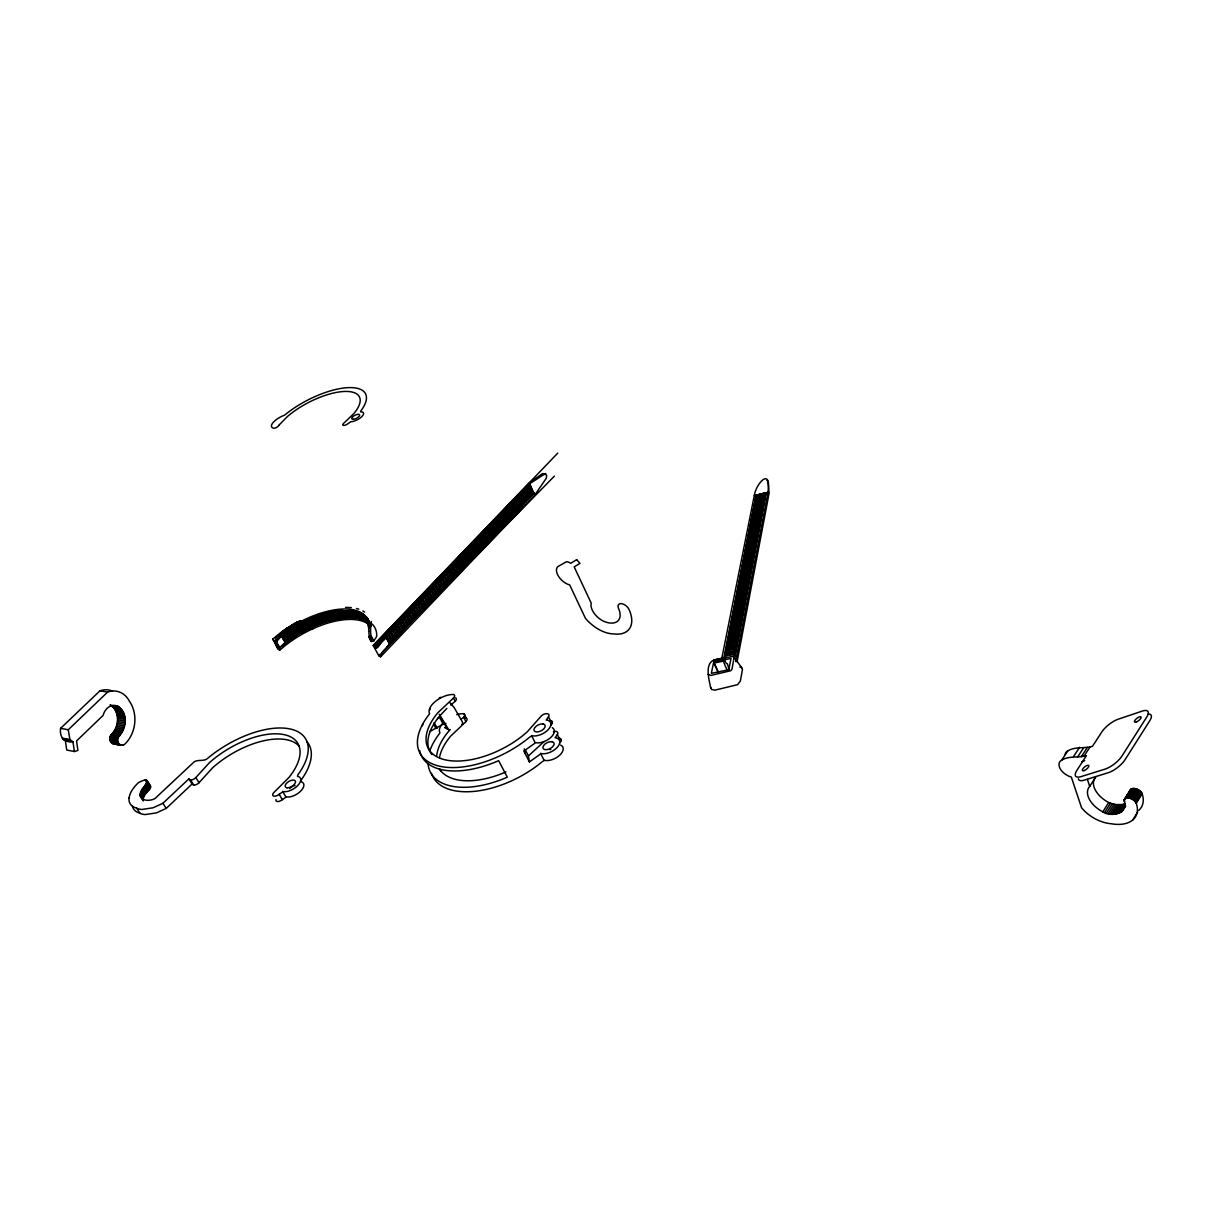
<?xml version="1.0" encoding="UTF-8"?>
<svg xmlns="http://www.w3.org/2000/svg" width="1212" height="1212" viewBox="0 0 1212 1212"><rect width="100%" height="100%" fill="white"/><g stroke="black" fill="none" stroke-linecap="round" stroke-linejoin="round"><path stroke-width="1.5" d="M275.639 638.421A63.297 29.315 -29.1 0 1 287.547 629.346L300.834 621.483A63.145 29.239 -29.1 0 1 367.842 620.983L368.433 626.225C369.099 629.77 368.312 650.768 376.674 636.527A65.675 30.739 -29.1 0 0 371.932 623.877M343.981 617.847L340.345 611.075L341.39 610.984L344.814 617.226L343.769 617.302M1087.391 779.422L1089.694 786.421A22.74 13.711 29.9 0 0 1102.799 811.858C1112.298 817.948 1128.766 812.752 1124.145 799.708C1127.614 795.526 1134.871 799.45 1136.447 803.783A34.587 20.862 30 0 1 1132.826 819.903A35.89 21.649 30 0 1 1111.268 823.751A28.8 17.316 30 0 1 1081.543 807.677L1071.332 777.074A12.59 7.681 30.8 0 1 1060.212 768.787A12.59 7.681 30.8 0 1 1061.788 760.045L1067.848 750.819C1075.695 746.289 1084.301 748.728 1092.482 746.319L1101.753 732.033A14.771 5.181 -38.3 0 1 1118.131 719.231L1142.068 711.141A14.998 5.302 -38 0 1 1146.764 717.004L1122.039 755.924A15.15 5.484 -38.3 0 1 1105.026 769.12L1081.059 776.619A14.923 5.363 -38.6 0 1 1076.983 770.196L1086.422 755.652C1078.241 758.015 1069.635 755.546 1061.788 760.045M1138.659 810.449A34.466 20.922 29.8 0 0 1142.325 794.299C1141.204 789.406 1130.357 785.194 1129.857 792.103M118.67 744.198C113.307 745.607 107.353 740.774 110.777 735.245C119.018 727.654 120.564 712.186 110.701 705.278A12.787 10.484 -78.7 0 0 110.019 704.914M118.397 706.551A12.847 10.499 -78.8 0 0 103.096 715.413L76.523 740.971L77.932 750.44L74.402 751.516L72.947 741.805C64.145 742.956 59.297 736.926 60.6 728.351L99.929 690.84L107.641 692.067A24.467 19.998 -78.9 0 1 129.548 701.415A30.406 24.876 -78.5 0 1 134.593 724.185A29.3 23.952 -78.5 0 1 125.078 743.91C121.185 748.092 115.625 742.077 117.973 737.729C125.972 729.594 128.957 714.035 118.397 706.551L110.701 705.278M290.047 639.345L286.577 632.603L285.502 633.346L289.85 639.481L286.577 632.603M373.66 640.8C367.569 638.133 372.735 611.136 370.917 625.877L369.054 626.604L370.902 625.983M341.92 611.499L345.344 617.741L346.405 617.105C342.632 607.485 339.633 610.363 345.556 617.711M278.669 647.829L280.063 648.556L280.411 646.95L285.29 642.299L281.76 636.133L275.003 641.769L276.094 639.754M291.683 638.209L288.229 631.467L287.153 632.209L291.471 638.36L288.229 631.467M319.589 623.68L315.984 617.044L316.893 616.726L320.347 622.923L319.165 623.347L315.984 617.044M129.169 797.829A28.815 13.65 -32.1 0 1 138.426 782.649C155.59 773.877 141.365 788.573 140.092 795.254L143.38 800.314C141.365 793.936 152.909 790.406 149.682 785.149M347.965 617.044L346.965 617.075M346.89 617.665L343.541 610.833L347.086 617.665M710.747 687.219L711.626 689.476L714.838 690.158L737.532 684.689L740.35 681.114L742.486 669.433L741.168 667.403M346.071 610.757L345.223 611.333C356.237 624.15 342.238 613.939 346.071 610.757L349.889 617.635L350.98 617.044M293.334 637.103L289.91 630.346L288.82 631.058L293.107 637.239L289.91 630.346M737.093 661.813L769.135 493.163L767.938 481.27L766.938 480.573M734.805 656.995L765.999 492.693L734.169 658.328M735.608 661.555L767.938 492.223C771.665 466.923 756.349 482.634 754.303 495.511L721.64 659.207M733.442 657.298L734.093 653.935L733.927 657.631M734.79 653.192L734.608 651.283L734.79 653.192L725.806 655.101L725.549 653.541L734.608 651.283M735.108 648.632L735.305 650.541L726.321 652.435C723.973 648.753 737.623 646.269 735.305 650.541M735.623 645.996L735.805 647.89L726.852 649.799C724.488 646.117 738.123 643.633 735.805 647.89M736.138 643.345L736.32 645.269L727.367 647.163C725.018 643.481 738.623 640.981 736.32 645.269M736.638 640.724L736.82 642.618L727.882 644.542C725.533 640.875 739.123 638.36 736.82 642.618M737.138 638.118L737.32 639.997L728.397 641.905C726.064 638.254 739.623 635.755 737.32 639.997M737.638 635.512L737.82 637.391L728.912 639.3C727.306 633.482 751.046 635.315 728.67 637.739M738.153 632.891L738.32 634.785L729.427 636.709C727.094 633.043 740.623 630.543 738.32 634.785M738.653 630.301L738.835 632.194L729.942 634.103C727.609 630.467 741.093 627.967 738.835 632.194M739.138 627.725L739.32 629.604L730.457 631.528C728.866 625.725 752.47 627.513 730.215 629.982M739.638 625.15L739.82 627.028L730.972 628.937C728.654 625.316 742.077 622.817 739.82 627.028M740.138 622.589L740.32 624.453L731.472 626.377C729.154 622.771 742.562 620.256 740.32 624.453M740.623 620.014L740.805 621.892L731.972 623.816C729.654 620.196 743.062 617.681 740.805 621.892M741.123 617.469L741.305 619.332L732.487 621.256C730.169 617.665 743.547 615.135 741.305 619.332M741.608 614.938L741.789 616.787L732.987 618.711C730.684 615.12 744.016 612.621 741.789 616.787M742.274 614.242L742.092 612.393L742.274 614.242L733.487 616.166L733.245 614.635L742.092 612.393M742.592 609.863L733.805 611.787L733.987 613.651L742.759 611.727L743.077 610.09M743.077 607.348L743.259 609.182L734.487 611.121C732.199 607.545 745.471 605.03 743.259 609.182M743.562 604.833L743.744 606.667L734.987 608.606C732.699 605.046 745.941 602.531 743.744 606.667M744.032 602.334L744.213 604.167L735.487 606.091C733.199 602.546 746.41 600.031 744.213 604.167M744.516 599.819L744.698 601.667L735.972 603.606C733.684 600.046 746.895 597.516 744.698 601.667M745.001 597.334L745.183 599.167L736.472 601.107C734.184 597.561 747.365 595.047 745.183 599.167M745.471 594.865L745.653 596.683L736.957 598.622C734.684 595.092 747.849 592.562 745.653 596.683M745.956 592.395L746.137 594.213L737.441 596.152C735.184 592.623 748.304 590.108 746.137 594.213M746.607 591.744L746.425 589.926L746.607 591.744L737.926 593.683L737.699 592.168L746.425 589.926M746.91 587.456L747.077 589.29L738.411 591.229C736.154 587.699 749.243 585.169 747.077 589.29M747.38 585.017L747.562 586.82L738.911 588.759C736.638 585.26 749.713 582.73 747.562 586.82M747.849 582.578L748.031 584.381L739.381 586.32C737.138 582.82 750.167 580.306 748.031 584.381M748.319 580.139L748.501 581.942L739.865 583.881C737.623 580.396 750.637 577.882 748.501 581.942M748.789 577.7L748.955 579.518L740.35 581.457C738.093 577.957 751.107 575.427 748.955 579.518M749.243 575.276L749.425 577.079L740.835 579.018C738.578 575.548 751.561 573.018 749.425 577.079M749.713 572.867L749.895 574.67L741.305 576.609C739.062 573.14 752.016 570.625 749.895 574.67M750.349 572.261L750.183 570.473L750.349 572.261L741.774 574.2L741.547 572.715L750.183 570.473M750.637 568.064L750.819 569.852L742.259 571.806C740.017 568.337 752.94 565.807 750.819 569.852M751.273 567.458L751.107 565.671L751.273 567.458L742.729 569.398L742.486 567.928L751.107 565.671M751.561 563.292L751.743 565.08L743.198 567.019C740.971 563.58 753.849 561.05 751.743 565.08M752.016 560.914L752.197 562.686L743.668 564.64C741.456 561.201 754.288 558.687 752.197 562.686M752.47 558.535L752.652 560.323L744.138 562.277C741.911 558.823 754.743 556.293 752.652 560.323M753.106 557.959L752.925 556.172L753.106 557.959L744.607 559.914L744.365 558.429L752.925 556.172M753.379 553.823L753.561 555.596L745.077 557.55C742.865 554.126 755.637 551.596 753.561 555.596M754.015 553.233L753.834 551.475L754.015 553.233L745.531 555.187L745.304 553.717L753.834 551.475M754.288 549.142L754.47 550.899L746.001 552.854C743.804 549.445 756.53 546.93 754.47 550.899M754.743 546.794L746.289 548.748L746.456 550.521L754.909 548.566L755.197 547.051M755.364 546.233L755.182 544.476L755.364 546.233L746.925 548.188L746.683 546.733L755.182 544.476M755.637 542.158L755.818 543.9L747.38 545.855C745.198 542.461 757.848 539.961 755.818 543.9M756.076 539.84L756.258 541.582L747.834 543.552C745.653 540.158 758.288 537.643 756.258 541.582M756.53 537.522L756.697 539.279L748.289 541.234C746.107 537.855 758.742 535.325 756.697 539.279M757.152 536.977L756.97 535.234L757.152 536.977L748.743 538.931L748.516 537.492L756.97 535.234M757.409 532.947L757.591 534.674L749.198 536.643C747.031 533.28 759.606 530.75 757.591 534.674M757.848 530.659L758.03 532.386L749.652 534.356C747.486 530.992 760.045 528.477 758.03 532.386M758.288 528.371L758.47 530.114L750.107 532.068C747.925 528.705 760.485 526.175 758.47 530.114M758.727 526.099L758.909 527.841L750.546 529.795C748.38 526.432 760.909 523.917 758.909 527.841M759.333 525.569L759.167 523.842L759.333 525.569L751.001 527.523L750.773 526.099L759.167 523.842M759.591 521.584L759.772 523.296L751.455 525.266C750.092 519.827 771.983 521.266 751.213 523.826M760.03 519.327L760.212 521.039L751.894 523.008C749.743 519.675 762.197 517.176 760.212 521.039M760.469 517.069L760.636 518.797L752.334 520.766C750.183 517.433 762.636 514.903 760.636 518.797M760.894 514.842L761.075 516.554L752.788 518.524C750.637 515.206 763.06 512.676 761.075 516.554M761.333 512.615L761.5 514.312L753.228 516.282C751.076 512.964 763.469 510.464 761.5 514.312M761.757 510.388L761.939 512.085L753.667 514.055C751.531 510.752 763.893 508.237 761.939 512.085M762.181 508.161L762.363 509.873L754.106 511.843C751.955 508.525 764.333 505.995 762.363 509.873M762.606 505.949L762.787 507.646L754.546 509.616C752.41 506.328 764.742 503.798 762.787 507.646M763.212 505.434L763.03 503.737L763.212 505.434L754.97 507.404L754.743 505.995L763.03 503.737M763.636 503.238L763.454 501.541L763.636 503.238L755.409 505.207L755.182 503.783L763.454 501.541M763.878 499.344L764.06 501.041L755.849 503.01C753.712 499.723 765.999 497.208 764.06 501.041M764.302 497.162L756.106 499.132L756.273 500.829L764.484 498.859L764.742 497.435M764.727 494.981L764.893 496.662L756.712 498.632C754.591 495.375 766.832 492.845 764.893 496.662M765.317 494.481L765.136 492.799L765.317 494.481L757.136 496.45L756.909 495.041L765.136 492.799M322.922 622.12L319.377 615.832L320.559 615.454L323.998 621.65L322.953 621.983M294.986 636.012L291.759 629.149L290.516 629.952L294.789 636.148L291.607 629.24L292.607 630.649M727.548 670.418C725.382 667.812 718.625 649.102 726.367 663.449L727.397 663.812L729.26 670.145M723.746 658.752L756.212 495.057L724.034 659.267M724.428 659.192L725.094 655.843L734.093 653.935M725.806 655.101L726.139 653.374L735.123 651.48M726.321 652.435L726.139 650.541M726.852 649.799L726.67 647.905M727.367 647.163L727.185 645.254M727.882 644.542L727.7 642.648M728.397 641.905L728.23 640.027M729.427 636.709L729.26 634.815M729.942 634.103L729.775 632.225M730.457 631.528L730.275 629.649M730.972 628.937L730.791 627.074M731.972 623.816L731.806 621.938M732.487 621.256L732.306 619.393M732.987 618.711L732.805 616.863M733.487 616.166L733.305 614.332M733.987 613.651L733.805 611.787M734.487 611.121L734.305 609.272M734.987 608.606L734.805 606.773M735.487 606.091L735.305 604.273M735.972 603.606L735.805 601.758M736.472 601.107L736.29 599.273M736.957 598.622L736.775 596.804M737.926 593.683L738.244 592.092L746.91 590.153M738.411 591.229L738.244 589.396M738.911 588.759L738.729 586.956M739.381 586.32L739.214 584.517M740.35 581.457L740.168 579.639M740.835 579.018L740.653 577.23M746.925 548.188L747.213 546.673L755.652 544.718M750.107 532.068L749.94 530.326M750.546 529.795L750.38 528.068M751.001 527.523L750.834 525.796M751.455 525.266L751.273 523.539M751.894 523.008L751.713 521.296M752.334 520.766L752.167 519.039M752.788 518.524L752.607 516.812M753.228 516.282L753.046 514.57M753.667 514.055L753.485 512.358M754.106 511.843L753.925 510.131M754.546 509.616L754.364 507.919M754.97 507.404L755.258 505.98L763.484 504.01M755.409 505.207L755.243 503.51M755.849 503.01L755.682 501.313M756.273 500.829L756.106 499.132M756.712 498.632L756.53 496.95M757.136 496.45L757.409 495.057L765.59 493.087M718.428 672.312L713.944 663.07L714.035 659.873L723.17 657.949M713.701 662.04L711.338 673.311L728.791 669.706L731.033 658.419L724.064 659.843M349.889 617.635L346.602 610.772L347.556 610.787L351.435 617.665L352.434 617.09L351.51 617.044M308.757 628.861L309.105 627.664M296.682 634.967L293.334 628.18L292.228 628.861L296.47 635.088L293.334 628.18M293.955 627.801L295.077 627.119L293.955 627.801L297.455 633.982L298.576 633.285M300.137 632.906L296.849 626.104L295.713 626.755L299.909 633.028L296.849 626.104M356.586 617.529L355.631 618.075L351.828 611.075C346.98 611.863 363.252 626.68 350.435 610.939L349.314 611.499L352.737 617.756L353.859 617.196M330.043 620.802L330.073 620.695A63.069 29.467 -29.1 0 1 346.132 618.059A62.994 29.436 -29.1 0 0 330.043 620.802A63.1 29.482 -29.1 0 0 309.257 628.604L302.576 632.437L300.94 629.528L302.106 631.27L305.712 630.043A63.766 29.8 -29.1 0 1 333.603 619.559A63.615 29.724 -29.1 0 1 340.193 618.317M300.97 631.922L302.03 631.467L300.97 631.922L297.485 625.74L298.47 625.165L302.106 631.27M325.922 613.363L325.952 613.272A63.221 29.315 -29.1 0 1 342.042 610.59A63.145 29.285 -29.1 0 0 325.922 613.363A63.221 29.33 -29.1 0 0 276.472 639.86L275.124 641.072M297.485 625.74L298.622 625.089M355.464 618.059L352.298 611.151L355.631 618.075M357.055 617.605L357.888 617.756L354.465 611.484L353.343 611.984L356.767 618.241L357.888 617.756L356.767 618.241L355.404 615.226M303.621 630.952L300.425 624.135L299.258 624.756L303.409 631.073L300.425 624.135M363.736 619.514L362.736 619.968L358.464 612.454L358.101 613.211L359.222 612.802L353.343 611.984L353.813 611.318A63.751 28.679 -29.3 0 1 360.494 613.12M301.061 623.786L301.697 623.938C308.09 639.588 305.303 621.635 301.061 623.786L304.545 629.967L313.544 628.452A62.933 29.452 -29.1 0 1 368.175 624.089M302.212 623.18L301.697 623.938M354.586 612.242L358.176 618.544L359.146 618.029L355.722 611.757L354.586 612.242L358.176 618.544M307.181 629.104L304.045 622.271L302.864 622.862L307.181 629.104L304.045 622.271M359.525 618.271L360.358 618.347L356.934 612.06C353.616 611.681 360.085 615.484 359.6 618.12M308.969 628.21L305.863 621.377L304.682 621.938L308.969 628.21L305.409 621.589M305.863 621.377L304.682 621.938M356.964 612.848L357.358 612.181L360.54 619.18L361.524 618.681L358.116 612.408L356.964 612.848L360.54 619.18M310.772 627.377L307.696 620.529L306.515 621.074L310.772 627.377L307.696 620.529M1132.826 819.903L1137.674 812.025M1135.674 802.223L1141.553 792.739M1135.992 802.738L1141.871 793.254M1136.265 803.253L1142.128 793.769M371.008 636.936L369.19 637.391L370.948 636.209L369.402 638.194L371.22 637.739L369.736 639.042L371.539 638.588L370.569 640.557L372.387 640.118L371.402 641.421L373.72 640.724M1131.357 798.769L1137.25 789.3M1132.008 799.087L1137.901 789.618M1132.644 799.435L1138.538 789.966M1133.25 799.844L1139.128 790.36M1133.826 800.268L1139.704 790.785M1134.356 800.723L1140.234 791.239M1134.856 801.208L1140.734 791.724M1135.296 801.708L1141.159 792.224M1123.918 800.571L1129.811 791.133M1123.918 801.041L1131.281 788.982M1125.933 798.39L1131.735 788.77M1116.479 813.964L1122.342 804.556L1125.084 803.768L1119.221 813.176M1126.327 798.072L1132.235 788.618M1126.872 797.966L1132.781 788.512M1127.463 797.92L1133.356 788.467M1117.903 813.631L1123.766 804.223M1128.069 797.935L1133.962 788.482M1128.705 797.996L1134.599 788.542M1120.418 812.601L1125.312 804.753M1129.372 798.117L1135.265 788.648M1121.479 811.888L1125.387 805.616M1130.038 798.284L1135.917 788.815M1122.403 811.07L1125.751 805.98M1130.705 798.496L1136.583 789.042M1109.95 813.949L1115.813 804.571L1122.342 804.556M1111.677 814.146L1117.54 804.768M1113.358 814.222L1119.221 804.829M1114.964 814.161L1120.827 804.768M1124.009 800.117L1130.538 789.542M1124.978 798.678L1130.872 789.239M1104.602 812.57L1110.48 803.208L1115.813 804.571M1106.389 813.146L1112.268 803.798M1108.177 813.616L1114.055 804.238M1102.799 811.858L1108.692 802.511A22.649 13.756 29.8 0 1 1095.663 777.104L1089.694 786.421M312.999 625.877L311.817 626.407L308.348 620.226L309.53 619.696L312.999 625.877L311.817 626.407M309.53 619.696L308.878 620.453L312.575 626.543L310.499 623.12M1083.801 756.485L1089.861 747.168M1077.574 757.061L1083.634 747.774M1081.286 756.727L1087.346 747.41M559.686 742.971L560.732 741.38A4.818 2.621 -26.6 0 0 559.459 738.199M1073.559 756.546L1079.619 747.259M553.445 731.7A4.833 2.621 -26.6 0 1 557.338 734.563L555.081 737.775L555.869 737.85A12.165 6.621 -26.8 0 1 557.081 747.546A12.165 6.621 -26.8 0 1 541.173 753.546L529.417 761.924L523.842 751.076L535.659 742.683A12.211 6.59 -26.8 0 0 550.642 737.608A12.211 6.59 -26.8 0 0 552.308 727.67M314.393 625.771L311.378 618.908L310.181 619.408L314.393 625.771L311.378 618.908M550.854 725.306L551.914 723.7A4.848 2.606 -26.6 0 0 550.657 720.564M453.485 698.006L437.699 712.883A66.281 34.648 -27.5 0 0 445.94 760A66.281 34.648 -27.5 0 0 527.22 731.866L540.552 716.822A4.863 2.591 -26.6 0 1 546.627 713.641A4.863 2.591 -26.6 0 1 548.475 716.807L546.203 720.034L546.976 720.095A12.241 6.56 -26.8 0 1 548.142 729.73A12.241 6.56 -26.8 0 1 532.159 735.775L529.75 737.078A75.826 39.648 -27.5 0 1 440.047 766.317A75.826 39.648 -27.5 0 1 428.397 715.353L429.639 713.807A17.195 8.772 -28 0 1 435.653 701.187A17.195 8.772 -28 0 1 453.758 694.506A4.742 2.409 -27.8 0 1 453.485 698.006L455.242 701.324L450.622 705.036M342.951 617.544C340.542 608.439 335.557 609.636 342.375 617.999L341.875 615.59L343.208 617.347M364.751 619.999L363.751 620.423L360.691 613.378L363.221 614.757L367.327 622.65L369.175 621.68M281.76 636.133C279.396 636.967 276.957 642.89 275.003 641.769M316.196 624.998L313.211 618.135C309.605 620.18 322.316 632.77 312.454 618.438M365.1 620.18L364.6 620.862L365.736 620.499M361.676 613.878L361.176 614.56L362.312 614.196L366.524 622.029L367.539 621.635M129.002 797.89A35.724 16.938 -32 0 0 136.82 808.177A30.027 14.271 -32 0 0 141.865 809.48L153.197 807.753L162.908 803.283L188.86 778.892L192.087 784.012A16.438 7.923 -31.4 0 0 193.814 785.179A4.56 2.197 -31.6 0 0 199.056 782.694L212.661 767.726A63.054 31.088 -31.1 0 1 299.243 746.304M188.86 778.892A16.468 7.893 -31.4 0 0 190.587 780.058A4.575 2.197 -31.6 0 0 195.829 777.574L209.479 762.606A63.16 30.997 -31.1 0 1 283.29 734.472A63.16 30.997 -31.1 0 1 288.986 777.437L274.563 791.845A4.651 2.348 -30.9 0 0 273.382 795.951A4.651 2.348 -30.9 0 0 279.154 794.33L283.138 791.587A11.605 5.848 -30.7 0 0 297.879 785.391A11.605 5.848 -30.7 0 0 297.501 776.316L298 774.71A72.25 35.451 -31.1 0 0 288.971 728.745A72.25 35.451 -31.1 0 0 207.934 758.091C203.813 762.439 196.647 758.227 192.632 763.287L154.863 798.647C150.439 801.011 141.41 801.632 140.092 795.254M318.014 624.286L315.059 617.408L313.878 617.878L318.014 624.286L315.059 617.408M305.454 630.301L302.364 632.043M316.362 617.393L316.893 616.726L316.135 617.484L319.816 623.589M366.963 621.271L366.524 622.029M321.635 622.938L322.18 622.256L318.726 616.06L317.544 616.484L321.635 622.938L318.18 616.741L318.726 616.06M367.827 621.862L367.327 622.65M373.129 639.845L371.736 641.451M369.357 623.907L364.403 615.56L363.797 616.241L365.191 616.196L364.585 616.893L368.1 623.286L369.115 622.938L367.387 619.756M450.258 729.472L447.985 732.124A65.857 35.027 -27.5 0 0 436.699 755.727M319.468 615.908L320.559 615.454M325.21 621.741L325.831 621.059L322.377 614.848L321.21 615.241L325.21 621.741L321.771 615.544L322.377 614.848M544.188 741.456L528.417 755.94L529.417 761.924M369.357 623.195L368.796 623.968L364.964 616.908M326.998 621.195L327.634 620.514L324.195 614.317L323.028 614.651L326.998 621.195L323.559 614.984L324.195 614.317M312.499 618.908L313.211 618.135L312.029 618.62M390.431 642.693L391.9 641.148L388.446 634.724L386.961 636.27L390.431 642.693L391.688 642.163L388.446 634.724M392.703 640.3L394.173 638.769L390.734 632.346L389.264 633.876L392.703 640.3L393.991 639.769L390.734 632.346M394.991 637.921L396.445 636.391L393.021 629.967L391.552 631.497L394.991 637.921L396.263 637.376L393.021 629.967M397.263 635.542L398.733 634.012L395.294 627.574L393.824 629.119L397.263 635.542L398.536 634.997L395.294 627.574M399.536 633.164L401.005 631.619L397.581 625.195L396.112 626.74L399.536 633.164L400.793 632.619L397.581 625.195M401.808 630.785L403.263 629.255L399.854 622.832L398.384 624.362L401.808 630.785L403.081 630.24L399.854 622.832M404.066 628.422L405.52 626.892L402.111 620.468L400.657 621.998L404.066 628.422L405.338 627.877L402.111 620.468M406.308 626.059L407.777 624.528L404.384 618.105L402.914 619.635L406.308 626.059L407.58 625.513L404.384 618.105M408.58 623.68L410.02 622.18L406.626 615.757L405.187 617.272L408.58 623.68L409.838 623.15L406.626 615.757M410.823 621.332L412.277 619.817L408.898 613.393L407.429 614.923L410.823 621.332L412.08 620.802L408.898 613.393M413.065 618.984L414.519 617.469L411.141 611.045L409.686 612.56L413.065 618.984L414.337 618.438L411.141 611.045M415.307 616.635L416.746 615.12L413.383 608.712L411.944 610.227L415.307 616.635L416.58 616.09L413.383 608.712M417.534 614.302L418.988 612.787L415.625 606.364L414.171 607.879L417.534 614.302L418.807 613.757L415.625 606.364M419.776 611.954L421.215 610.439L417.867 604.03L416.428 605.545L419.776 611.954L421.034 611.424L417.867 604.03M422.003 609.621L423.442 608.121L420.094 601.697L418.655 603.197L422.003 609.621L423.276 609.075L420.094 601.697M424.23 607.288L425.654 605.788L422.321 599.379L420.897 600.879L424.23 607.288L425.488 606.742L422.321 599.379M426.442 604.97L427.881 603.47L424.548 597.062L423.109 598.561L426.442 604.97L427.715 604.424L424.548 597.062M428.669 602.637L430.093 601.137L426.775 594.728L425.351 596.228L428.669 602.637L429.912 602.106L426.775 594.728M430.881 600.319L432.305 598.834L428.987 592.426L427.563 593.91L430.881 600.319L432.139 599.773L428.987 592.426M433.093 598.016L434.502 596.516L431.199 590.123L429.775 591.607L433.093 598.016L434.35 597.471L431.199 590.123M435.29 595.698L436.714 594.213L433.411 587.805L431.987 589.305L435.29 595.698L436.547 595.168L433.411 587.805M437.487 593.395L438.895 591.91L435.608 585.517L434.199 586.987L437.487 593.395L438.744 592.865L435.608 585.517M439.683 591.092L441.107 589.608L437.82 583.214L436.396 584.699L439.683 591.092L440.926 590.577L437.82 583.214M441.88 588.805L443.289 587.32L440.017 580.927L438.592 582.396L441.88 588.805L443.137 588.259L440.017 580.927M444.062 586.517L445.471 585.032L442.198 578.639L440.789 580.109L444.062 586.517L445.319 585.972L442.198 578.639M446.243 584.229L447.652 582.76L444.395 576.351L442.971 577.836L446.243 584.229L447.501 583.699L444.395 576.351M448.425 581.942L449.834 580.472L446.577 574.064L445.168 575.548L448.425 581.942L449.667 581.412L446.577 574.064M450.606 579.654L452 578.2L448.758 571.806L447.349 573.261L450.606 579.654L451.849 579.124L448.758 571.806M452.773 577.382L454.167 575.927L450.925 569.534L449.531 570.988L452.773 577.382L454.015 576.851L450.925 569.534M454.939 575.124L456.333 573.655L453.106 567.261L451.697 568.731L454.939 575.124L456.182 574.594L453.106 567.261M457.106 572.852L458.5 571.382L455.288 564.989L453.879 566.458L457.106 572.852L458.348 572.322L455.288 564.989M459.272 570.579L460.651 569.125L457.439 562.747L456.045 564.201L459.272 570.579L460.515 570.049L457.303 563.656M459.727 561.126L458.212 561.944L461.424 568.337L462.802 566.883L459.59 560.489L462.802 566.883M461.893 558.868L460.363 559.686L463.56 566.08L464.953 564.625L461.757 558.232L464.953 564.625M464.044 556.626L462.529 557.444L465.726 563.822L467.09 562.383L463.908 556.005L467.09 562.383M467.862 561.58L469.241 560.141L466.059 553.748L464.666 555.202L467.862 561.58L469.089 561.065L465.908 554.672M468.332 552.142L466.817 552.96L469.998 559.338L471.377 557.899L468.196 551.521L471.377 557.899M470.483 549.9L468.953 550.718L472.135 557.111L473.513 555.657L470.347 549.278L473.513 555.657M472.619 547.673L471.089 548.491L474.256 554.884L475.634 553.429L472.468 547.051L475.634 553.429M474.74 545.445L473.241 546.264L476.392 552.642L477.77 551.202L474.619 544.824L477.77 551.202M476.877 543.234L475.362 544.037L478.528 550.415L479.891 548.991L476.74 542.612L479.891 548.991M480.634 548.203L481.997 546.763L478.861 540.4L477.498 541.825L480.634 548.203L481.876 547.673L478.725 541.294M482.755 545.991L484.118 544.552L480.982 538.173L479.619 539.613L482.755 545.991L483.982 545.461L480.846 539.082M484.876 543.764L486.239 542.34L483.103 535.962L481.74 537.386L484.876 543.764L486.103 543.249L483.103 535.962M486.982 541.552L488.33 540.128L485.209 533.765L483.861 535.174L486.982 541.552L488.209 541.022L485.088 534.643M489.087 539.355L490.436 537.931L487.315 531.568L485.967 532.977L489.087 539.355L490.315 538.825L487.194 532.447M491.178 537.158L492.542 535.734L489.436 529.371L488.072 530.78L491.178 537.158L492.405 536.628L489.3 530.25M491.678 527.781L490.178 528.583L493.284 534.947L494.632 533.538L491.527 527.175L494.632 533.538M493.769 525.584L492.269 526.402L495.375 532.765L496.723 531.341L493.632 524.978L496.723 531.341M495.859 523.402L494.375 524.205L497.465 530.568L498.814 529.159L495.723 522.796L498.814 529.159M499.541 528.387L500.889 526.978L497.814 520.615L496.465 522.024L499.541 528.387L500.768 527.856L497.814 520.615M501.632 526.205L503.116 525.402L499.905 518.448L498.556 519.857L501.632 526.205L502.859 525.69L499.905 518.448M503.707 524.023L505.192 523.236L501.98 516.267L500.647 517.675L503.707 524.023L504.934 523.508L501.98 516.267M505.783 521.857L507.116 520.463L504.056 514.1L502.722 515.494L505.783 521.857L507.01 521.327L504.056 514.1M507.858 519.69L509.192 518.297L506.131 511.934L504.798 513.327L507.858 519.69L509.085 519.16L506.131 511.934M509.919 517.524L511.403 516.721L508.207 509.767L506.874 511.176L509.919 517.524L511.146 516.994L508.207 509.767M511.994 515.358L513.464 514.555L510.282 507.616L508.949 509.01L511.994 515.358L513.206 514.842L510.282 507.616M514.055 513.206L515.373 511.812L512.343 505.465L511.01 506.843L514.055 513.206L515.267 512.676L512.343 505.465M516.1 511.055L517.569 510.252L514.403 503.313L513.07 504.692L516.1 511.055L517.327 510.525L514.403 503.313M518.145 508.904L519.478 507.51L516.463 501.162L515.13 502.556L518.145 508.904L519.372 508.373L516.463 501.162M520.206 506.752L521.675 505.949L518.509 499.026L517.191 500.404L520.206 506.752L521.418 506.237L518.509 499.026M522.251 504.616L523.72 503.813L520.569 496.89L519.236 498.268L522.251 504.616L523.448 504.101L520.569 496.89M524.296 502.465L525.75 501.677L522.599 494.754L521.281 496.132L524.296 502.465L525.508 501.95L522.599 494.754M526.326 500.344L527.811 499.541L524.644 492.617L523.326 493.996L526.326 500.344L527.538 499.814L524.644 492.617M528.356 498.208L529.841 497.42L526.69 490.496L525.372 491.875L528.356 498.208L529.568 497.693L526.69 490.496M530.386 496.087L531.856 495.284L528.72 488.36L527.402 489.739L530.386 496.087L531.598 495.572L528.72 488.36M557.762 453.106L373.205 645.496L379.038 656.222L380.659 656.752L534.825 495.011L530.75 486.254L529.447 487.618L532.416 493.951L533.886 493.178M379.826 655.222L534.007 493.117L382.522 651.783L380.886 655.162L379.129 654.525L380.659 656.752M381.765 640.587L430.018 590.259M433.941 586.184L462.636 556.263M465.241 553.536L516.1 500.495M518.706 497.768L530.447 485.527L375.25 647.39L375.629 648.102C379.326 649.011 381.235 638.239 386.249 637.815L375.629 648.102M529.447 487.618L530.75 486.254M544.991 474.574L542.658 473.483L529.265 482.997L373.22 645.496L374.826 646.026L530.704 483.058L545.445 473.483L546.688 475.483L546.264 478.285L534.825 495.011M328.77 620.695L329.437 619.999L325.983 613.802L324.831 614.136L328.77 620.695L325.331 614.484L325.983 613.802M350.753 611.53L351.828 611.075L350.722 611.605M554.384 476.119L386.628 647.072M367.827 620.998L368.433 626.225L369.251 627.71L370.266 627.271M330.543 620.211L333.588 619.559L329.891 619.877L328.906 618.105L330.315 620.271L326.619 613.62L327.77 613.333L331.209 619.544L329.891 619.877M327.77 613.333L326.619 613.62M446.864 708.369L439.471 716.201A66.206 34.724 -27.5 0 0 431.942 754.606M368.736 622.029L367.115 619.802L367.812 619.12A63.751 28.679 -29.3 0 0 362.358 614.029M60.6 728.351L68.251 729.76L107.641 692.067M328.407 613.166L332.285 619.787L332.997 619.105L329.558 612.878L328.407 613.166L329.558 612.878M136.744 808.268L140.062 813.343A29.967 14.317 -32.1 0 0 145.198 814.57L156.515 812.858L166.211 808.404L192.087 784.012M330.179 612.742L334.012 619.393L334.739 618.726L331.3 612.499L330.179 612.742L331.3 612.499M297.425 623.301L296.834 622.256A66.024 30.588 -29.1 0 0 274.154 637.982L272.745 639.254C275.563 640.572 276.927 653.738 281.548 648.693A63.069 29.512 -29.1 0 1 313.544 628.452M364.585 616.893L365.615 616.469A63.751 28.103 -29.2 0 1 368.736 620.741L368.039 621.468L369.054 621.362M335.724 619.029L336.481 618.362L333.042 612.136C328.906 612.908 342.345 627.558 331.921 612.378M301.258 781.77A11.59 5.878 -30.7 0 1 300.758 791.042A11.59 5.878 -30.7 0 1 286.335 796.92L282.366 799.647A4.636 2.348 -31 0 1 277.745 801.526A4.636 2.348 -31 0 1 275.988 799.541M278.851 648.465L286.426 642.572A63.1 29.482 -29.1 0 1 302.409 632.149M560.58 745.077A12.135 6.651 -26.8 0 1 559.883 755.031A12.135 6.651 -26.8 0 1 544.642 760.363L542.264 761.651A75.22 40.163 -27.5 0 1 431.487 773.377M333.77 612.53L337.421 618.711L338.193 618.059L334.754 611.833L333.648 612.03L336.466 611.545L339.875 617.726L338.89 618.468L339.905 617.772M336.466 611.545L335.451 612.242L339.102 618.423M340.739 618.196L341.557 617.559L338.118 611.333L337.057 611.469L340.481 617.696M437.517 718.731L439.38 717.277L443.304 724.109L445.955 723.428M460.999 719.322L463.635 717.246A4.712 2.439 -27.8 0 0 463.893 713.716A17.089 8.878 -28 0 0 456.772 714.641M463.893 713.716L466.181 718.08A4.712 2.439 -27.8 0 1 465.938 721.61L450.319 736.487A65.766 35.103 -27.5 0 0 439.441 757.621M422.806 723.928L422.412 725.791M443.304 724.109L429.73 731.593M288.274 640.633L284.941 633.755L283.911 634.527L288.274 640.633L283.911 634.527M283.335 634.937C279.457 639.163 293.486 647.935 283.335 634.937L282.305 635.709L285.623 641.572M342.981 610.863L343.663 613.484L342.132 611.469M364.115 615.332L363.524 614.954C361.888 616.605 366.16 614.696 362.646 614.393L362.1 615.09L363.221 614.757M284.441 630.073L296.834 622.256L283.275 630.816M287.153 632.209L288.168 632.028M285.502 633.346L286.532 633.164M289.032 639.512L290.092 638.769M305.757 629.892L302.273 631.876A63.766 29.8 -29.1 0 0 292.319 637.966L286.426 642.572M300.834 621.483L300.531 620.695L293.516 624.513L280.305 633.225L300.5 620.635L286.153 628.998M290.516 629.952L291.486 629.846M288.82 631.058L289.82 630.937M350.647 615.484L348.086 610.803L352.919 617.772M292.228 628.861L293.183 628.786M366.721 618.15L365.963 618.271L366.994 617.984M286.759 628.71L300.531 620.695M277.003 640.618L275.185 641.663L276.866 640.784M295.713 626.755L296.637 626.725M299.258 624.756L300.137 624.771M368.1 621.574L368.781 620.786M302.864 622.862L303.712 622.923M355.237 617.347L354.146 617.862L353.737 616.984M362.646 619.09L361.524 619.499L362.646 619.09L360.085 614.378M306.515 621.074L307.303 621.195M525.372 491.875L526.584 491.345M523.326 493.996L524.538 493.466M521.281 496.132L522.508 495.602M532.416 493.951L533.628 493.435L530.659 487.088M515.13 502.556L516.342 502.026M513.07 504.692L514.297 504.177M511.01 506.843L512.237 506.313M506.874 511.176L508.101 510.646M504.798 513.327L506.025 512.797M502.722 515.494L503.95 514.964M498.556 519.857L499.783 519.327M496.465 522.024L497.693 521.493M497.465 530.568L498.693 530.038L495.602 523.675M478.528 550.415L479.755 549.884L476.604 543.506M474.256 554.884L475.498 554.338L472.332 547.96M472.135 557.111L473.377 556.581L470.195 550.187M469.998 559.338L471.241 558.808L468.059 552.43M451.697 568.731L452.955 568.186M449.531 570.988L450.788 570.458M447.349 573.261L448.607 572.731M463.56 566.08L464.817 565.549L461.605 559.156M461.424 568.337L462.666 567.792L459.454 561.414M442.971 577.836L444.228 577.291M440.789 580.109L442.047 579.578M438.592 582.396L439.85 581.866M527.402 489.739L528.614 489.224M519.236 498.268L520.448 497.753M517.191 500.404L518.403 499.889M431.987 589.305L433.245 588.759M429.775 591.607L431.033 591.062M427.563 593.91L428.821 593.365M423.109 598.561L424.382 598.016M420.897 600.879L422.155 600.334M418.655 603.197L419.928 602.667M414.171 607.879L415.443 607.333M411.944 610.227L413.201 609.681M409.686 612.56L410.959 612.015M402.914 619.635L404.187 619.09M400.657 621.998L401.93 621.453M398.384 624.362L399.657 623.816M393.824 629.119L395.097 628.573M391.552 631.497L392.824 630.952M389.264 633.876L390.537 633.331M508.949 509.01L510.161 508.479M500.647 517.675L501.859 517.145M481.74 537.386L482.967 536.871M495.375 532.765L496.587 532.25L493.496 525.872M493.284 534.947L494.511 534.431L491.405 528.068M476.392 552.642L477.619 552.127L474.468 545.733M453.879 566.458L455.121 565.928M465.726 563.822L466.953 563.307L463.757 556.914M445.168 575.548L446.41 575.018M436.396 584.699L437.653 584.169M434.199 586.987L435.441 586.457M425.351 596.228L426.594 595.698M416.428 605.545L417.685 605M407.429 614.923L408.702 614.378M405.187 617.272L406.444 616.741M396.112 626.74L397.369 626.195M386.961 636.27L388.234 635.739M365.539 621.392L366.645 621.059M1084.71 760.697L1081.649 761.939M329.437 619.999L328.558 620.756M326.437 620.862L325.498 619.165L326.225 620.499M370.72 639.042L371.917 641.254L373.75 640.784L370.993 635.739L369.175 636.224L370.342 638.36M369.115 636.679L370.948 636.209M371.402 641.421L373.22 640.966M368.615 620.499L367.584 620.635L368.615 620.499A63.751 28.679 -29.3 0 1 369.327 622.347M754.303 495.511L756.212 495.057M756.909 495.041L765.09 493.072M765.999 492.693L767.938 492.223M754.621 495.708L756.53 495.253M756.485 497.238L765.166 495.253M756.046 499.42L764.257 497.435M755.621 501.601L764.333 499.617M755.182 503.783L763.408 501.813M757.333 503.389L763.908 501.813M754.743 505.995L762.984 504.025M754.318 508.207L763.06 506.222M753.879 510.419L762.636 508.434M753.44 512.631L762.212 510.661M753 514.858L761.772 512.873M752.546 517.1L761.348 515.1M752.107 519.327L760.924 517.342M751.667 521.569L760.485 519.6M750.773 526.099L759.106 524.129M750.319 528.356L759.182 526.372M749.88 530.629L758.742 528.644M749.425 532.901L758.303 530.917M748.971 535.204L757.864 533.204M748.516 537.492L756.909 535.522M757.424 535.492L748.577 537.189M748.062 539.779L756.985 537.795M747.607 542.082L756.546 540.097M747.153 544.4L756.106 542.415M746.683 546.733L755.121 544.779M746.228 549.051L754.682 547.097M745.759 551.384L754.758 549.384M745.304 553.717L753.788 551.763M754.303 551.733L745.365 553.429M744.835 556.081L753.849 554.066M744.365 558.429L752.879 556.49M746.607 557.99L753.394 556.429M743.91 560.792L752.94 558.793M743.441 563.156L752.485 561.156M742.956 565.549L752.031 563.535M742.486 567.928L751.046 565.989M751.576 565.928L742.547 567.625M742.017 570.322L751.122 568.307M741.547 572.715L750.122 570.761M750.652 570.716L741.608 572.412M741.077 575.109L750.198 573.109M740.593 577.548L749.728 575.518M740.108 579.957L749.258 577.942M739.638 582.381L748.789 580.381M739.153 584.82L748.334 582.805M738.669 587.275L747.865 585.245M738.184 589.714L747.38 587.699M737.699 592.168L746.365 590.229M737.214 594.637L746.44 592.623M736.714 597.122L745.971 595.092M736.229 599.592L745.486 597.577M735.729 602.076L745.001 600.061M735.245 604.576L744.532 602.561M734.745 607.076L744.047 605.061M734.245 609.606L743.562 607.56M733.745 612.121L742.517 610.181M733.245 614.635L742.032 612.711M732.745 617.166L742.108 615.151M732.245 619.726L741.623 617.681M731.745 622.271L741.123 620.241M731.23 624.831L740.638 622.801M730.73 627.392L740.138 625.362M729.7 632.558L739.153 630.528M729.185 635.149L738.653 633.118M728.154 640.345L737.653 638.315M727.639 642.981L737.154 640.936M727.124 645.602L736.638 643.557M726.594 648.238L736.138 646.193M726.079 650.874L735.623 648.829M332.073 612.848L333.194 612.105L334.027 613.605M369.387 622.271L368.1 623.286M725.549 653.541L734.533 651.632M734.608 654.147L725.094 655.843M713.686 661.6L722.822 659.676M713.944 663.07L723.094 661.146M343.45 611.424L344.541 610.803L348.42 617.62M345.556 607.363L351.313 607.606M351.344 617.65L348.117 611.409M349.011 610.833L347.92 611.409L351.541 617.665M352.041 611.787L353.162 611.257L356.934 618.287M111.822 706.096L119.534 707.384M112.883 707.066L120.594 708.338M113.837 708.141L121.548 709.429M114.701 709.338L122.412 710.626M115.473 710.626L123.185 711.929M116.125 712.005L123.836 713.307M116.655 713.474L124.366 714.777M117.079 714.989L124.791 716.307M117.367 716.565L125.078 717.883M117.534 718.171L125.245 719.504M117.564 719.807L125.275 721.14M117.473 721.458L125.184 722.791M117.261 723.094L124.972 724.443M116.913 724.7L124.624 726.064M116.443 726.291L124.154 727.654M115.867 727.821L123.563 729.2M115.17 729.306L122.866 730.669M114.352 730.7L122.064 732.078M113.458 732.018L121.155 733.396M112.458 733.23L120.155 734.623M111.428 734.305L119.124 735.699M111.08 734.76L118.776 736.154M110.777 735.245L118.473 736.654M110.504 735.775L118.2 737.169M110.277 736.335L117.973 737.729M110.095 736.896L117.791 738.305M109.974 737.487L117.67 738.896M109.898 738.078L117.594 739.502M109.868 738.684L117.564 740.093M109.898 739.275L117.594 740.683M109.974 739.85L117.67 741.274M110.11 740.411L117.791 741.835M110.277 740.956L117.973 742.365M110.504 741.456L118.2 742.88M110.777 741.926L118.473 743.35M111.095 742.35L119.155 744.001M111.443 742.744L119.14 744.168M111.822 743.077L122.806 745.213M112.246 743.35L122.306 745.289M112.686 743.577L121.806 745.319M113.155 743.744L121.321 745.274M62.251 738.108L69.902 739.562L72.947 741.805M62.676 738.729L70.326 740.168M63.175 739.259L70.826 740.699M63.736 739.699L71.387 741.138M64.357 740.047L72.008 741.486M74.402 751.516L66.751 750.031L65.296 740.35M372.054 640.678L373.554 640.981M739.911 667.039L740.79 667.236M272.745 639.254L274.609 641.087M356.449 608.485L358.782 609.151M283.517 644.875L283.199 644.754A63.797 29.815 -29.1 0 1 292.319 637.966L292.365 638.012M1108.692 802.511L1110.48 803.208M430.108 708.838L429.715 709.899M360.206 614.06L361.327 613.696L365.645 621.453M364.009 619.62L363.751 620.423M440.668 697.37L439.335 697.764M461.696 724.306L463.075 724.215L462.136 721.488L454.152 707.505L449.773 702.581M444.562 727.518L447.38 729.185L439.941 716.186M362.888 610.954L364.645 612.09M286.577 628.573L287.547 629.346M288.123 630.588L288.168 630.634A63.842 29.618 -29.1 0 0 278.972 637.376M439.274 714.307L448.955 730.078M741.956 667.857L733.139 656.298L714.126 659.964C704.111 663.812 709.414 680.538 710.596 687.765M293.349 624.271L294.061 625.225M140.274 796.148L143.304 800.905M142.092 788.891L145.364 793.936M141.41 790.027L144.683 795.072M140.865 791.148L144.137 796.193M140.456 792.239L143.743 797.284M140.183 793.284L143.47 798.344M140.062 794.299L143.349 799.359M146.637 783.619L149.894 788.679M146.319 784.043L149.591 789.088M145.97 784.452L149.227 789.497M145.561 784.846L148.818 789.891M144.879 785.497L148.152 790.542M143.834 786.618L147.106 791.663M142.91 787.755L146.182 792.799M162.908 803.283L166.211 808.404M146.97 780.498L150.561 786.073M146.425 780.119L150.667 786.724M146.076 779.983L150.621 787.088M145.682 779.892L150.53 787.467M145.258 779.846L150.379 787.861M146.91 783.21L150.167 788.254M190.587 780.058L193.814 785.179M195.829 777.574L199.056 782.694M279.154 794.33L282.366 799.647M282.593 791.391L285.79 796.708M279.942 648.132L276.397 641.951L280.063 648.556M434.138 722.67L437.274 728.124M433.669 724.412L436.032 728.503M279.199 648.602L280.033 650.071M272.897 639.3L278.805 649.571M283.366 635.467L286.896 641.648M283.169 635.618L286.683 641.799M281.835 636.648L285.365 642.83M289.607 631.073L293.107 637.239M287.956 632.179L291.471 638.36M286.335 633.315L289.85 639.481M284.941 634.315L288.456 640.481M294.91 627.74L298.394 633.906M294.683 627.877L298.182 634.043M292.971 628.922L296.47 635.088M291.289 629.982L294.789 636.148M299.925 624.892L303.409 631.073M298.379 625.725L301.864 631.906M298.152 625.862L301.636 632.028M296.41 626.862L299.909 633.028M305.257 622.15L308.742 628.331M303.47 623.044L306.954 629.225M305.394 629.998L301.924 623.332M310.696 619.68L314.15 625.862M307.075 621.286L310.545 627.483M317.938 616.832L321.392 623.029M314.317 618.181L317.786 624.377M323.331 615.045L326.785 621.256M321.528 615.62L324.983 621.817M319.968 616.12L323.422 622.317M319.741 616.196L323.195 622.392M369.872 627.664L370.266 628.634L369.054 626.18M328.846 613.56L332.285 619.787M333.648 612.03L337.421 618.711M330.573 613.166L334.012 619.393M340.345 611.621L343.769 617.862M350.889 611.621L354.313 617.893M346.647 611.378L350.086 617.635M358.101 613.211L361.661 619.559M355.813 612.514L359.388 618.832M367.221 618.908L368.948 622.074M364.403 615.56L369.478 624.695M362.524 615.454L364.236 618.605M364.721 620.923L359.616 612.954L362.873 617.938M370.221 631.376L370.296 630.997M374.826 646.026L375.644 647.526M386.143 637.118L389.703 644.254L386.249 637.815M390.825 633.043L394.173 638.769M388.537 635.421L391.9 641.148M393.097 630.664L396.445 636.391M397.672 625.892L401.005 631.619M395.4 628.27L398.733 634.012M402.202 621.165L405.52 626.892M399.945 623.529L403.263 629.255M463.635 717.246L465.938 721.61M406.732 616.423L410.02 622.18M404.475 618.787L407.777 624.528M408.989 614.075L412.277 619.817M415.731 607.03L418.988 612.787M413.474 609.394L416.746 615.12M420.2 602.379L423.442 608.121M417.973 604.697L421.215 610.439M422.427 600.046L425.654 605.788M429.093 593.092L432.305 598.834M426.882 595.395L430.093 601.137M433.532 588.456L436.714 594.213M525.508 750.243L528.417 755.94M435.729 586.169L438.895 591.91M440.123 581.578L443.289 587.32M444.516 577.003L447.652 582.76M451.046 570.185L454.167 575.927M448.879 572.443L452 578.2M531.538 735.548L535.037 742.441M540.552 753.303L544.021 760.121M455.394 565.64L458.5 571.382M453.243 567.898L456.333 573.655M548.475 716.807L551.914 723.7M557.338 734.563L560.732 741.38M497.965 521.205L500.889 526.978M506.283 512.54L509.192 518.297M504.207 514.706L507.116 520.463M512.494 506.055L515.373 511.812M516.615 501.753L519.478 507.51M529.75 484.042L530.568 485.921M356.176 611.848L356.873 613.423M714.383 663.615L717.822 671.493M288.532 638.83L288.865 639.633M708.126 674.387L710.914 675.417L730.791 670.721L732.033 669.024L734.139 656.98M68.251 729.76L69.902 739.562M524.281 748.895L525.023 753.364M368.615 620.423A63.812 29.603 -29.1 0 1 369.266 622.165M279.018 637.33A63.812 29.603 -29.1 0 1 332.815 611.424M336.088 610.848A63.812 29.603 -29.1 0 1 342.345 610.181M350.889 610.303A63.812 29.603 -29.1 0 1 355.873 611.166M360.206 612.621A63.812 29.603 -29.1 0 1 362.115 613.575M363.812 614.666A63.812 29.603 -29.1 0 1 365.327 615.908M366.63 617.287A63.812 29.603 -29.1 0 1 367.721 618.787M292.41 638.83A65.675 30.739 -29.1 0 1 295.743 636.648M302.652 632.558A65.675 30.739 -29.1 0 1 306.197 630.649M343.375 617.908A63.615 29.724 -29.1 0 1 357.555 618.165M359.964 618.681A63.615 29.724 -29.1 0 1 364.297 620.165M366.191 621.12A63.615 29.724 -29.1 0 1 369.418 623.483M302.091 631.558A65.872 30.785 -31.7 0 1 305.575 629.528M99.929 690.84A24.361 19.983 -78.8 0 1 112.458 691.098M306.757 741.456A72.129 35.572 -31.1 0 1 301.152 780.028M289.668 788.603A5.787 2.939 -30.7 0 1 292.471 786.467M293.758 785.891A5.787 2.939 -30.7 0 1 295.046 785.512M140.153 813.252A35.663 16.998 -32 0 1 132.396 805.813M550.096 749.728A6.075 3.318 -26.8 0 1 550.778 749.38M442.289 723.837A17.089 8.878 -28 0 0 439.956 733.002L438.744 734.548A75.326 40.072 -27.5 0 0 430.23 749.758M440.789 771.362A65.766 35.103 -27.5 0 1 439.986 769.302M465.105 718.049A17.059 8.893 -28 0 1 466.181 718.08M428.063 763.924A75.326 40.072 -27.5 0 0 507.298 777.18L498.647 760.666A75.735 39.723 -27.5 0 1 419.67 750.501M505.934 771.923A65.857 35.027 -27.5 0 1 439.441 768.893M455.515 697.824A4.742 2.424 -27.8 0 1 455.242 701.324M1065.136 754.394A12.544 7.711 30.7 0 1 1067.848 750.819M1078.347 778.786A14.923 5.393 -38.6 0 0 1084.149 780.18L1108.162 772.741A15.15 5.515 -38.3 0 0 1125.16 759.545L1149.84 720.595A14.998 5.333 -37.9 0 0 1148.128 714.05M370.251 627.649L369.357 628.422L370.251 627.649M279.29 424.806L278.215 426.215A3.469 1.318 -27.8 0 1 274.215 428.26A12.499 4.712 -27.7 0 1 272.836 422.867A12.499 4.712 -27.7 0 1 284.562 415.171L285.744 414.201A54.631 20.937 -27.4 0 1 348.253 387.643A54.631 20.937 -27.4 0 1 360.858 410.898L360.615 411.822A8.742 3.409 -27 0 1 361.918 416.549A8.742 3.409 -27 0 1 350.768 421.791L347.874 423.761A3.5 1.363 -27.1 0 1 343.405 425.397A3.5 1.363 -27.1 0 1 343.905 423.079L353.889 413.55A47.768 18.301 -27.4 0 0 344.329 391.461A47.768 18.301 -27.4 0 0 287.562 416.398L279.29 424.806M365.933 616.863L365.373 617.65L365.933 616.863M316.68 624.332L315.559 624.422L316.68 624.332M367.251 618.332L366.615 619.135L367.251 618.332M285.987 643.42L282.957 645.814L285.987 643.42M576.67 559.656L570.716 563.292L569.564 562.61A7.166 4.09 42.4 0 0 566.458 561.732L557.778 566.64A12.575 7.136 42.3 0 0 558.656 576.564A12.575 7.136 42.3 0 0 569.685 584.926L585.457 618.347A28.588 16.18 41.4 0 0 613.484 633.891A35.633 20.225 41.4 0 0 630.028 627.816A34.345 19.498 41.4 0 0 629.028 609.454A6.848 3.924 41.1 0 0 621.62 603.652A6.848 3.924 41.1 0 0 618.347 607.969L618.968 609.439A20.786 11.802 41.4 0 1 603.727 621.286A15.044 8.529 41.3 0 1 591.214 603.167L574.185 566.868L580.003 563.353L576.67 559.656M353.495 419.276L352.737 419.276A4.363 1.697 -27 0 1 354.555 415.474A4.363 1.697 -27 0 1 359.616 415.443A4.363 1.697 -27 0 1 353.495 419.276M543.067 723.973L542.506 723.897A6.121 3.288 -26.8 0 0 533.947 729.442A6.121 3.288 -26.8 0 0 541.446 730.639A6.121 3.288 -26.8 0 0 543.612 724.079L543.067 723.973M551.99 741.729L551.43 741.653A6.075 3.318 -26.8 0 0 542.931 747.168A6.075 3.318 -26.8 0 0 550.415 748.425A6.075 3.318 -26.8 0 0 552.536 741.835L551.99 741.729M287.047 787.8L286.153 787.573A5.802 2.924 -30.7 0 1 289.304 781.164A5.802 2.924 -30.7 0 1 295.395 782.664A5.802 2.924 -30.7 0 1 287.047 787.8M295.88 636.8A65.312 30.573 -29.1 0 0 292.546 638.951A65.372 30.603 -29.1 0 1 295.864 636.77M1084.361 770.514A4.075 1.47 -38.6 0 0 1088.876 765.681A4.075 1.47 -38.6 0 0 1083.558 767.938A4.075 1.47 -38.6 0 0 1084.361 770.514M1136.598 721.852A4.106 1.454 -37.9 0 0 1141.083 717.049A4.106 1.454 -37.9 0 0 1135.644 719.428A4.106 1.454 -37.9 0 0 1136.598 721.852"/></g></svg>
